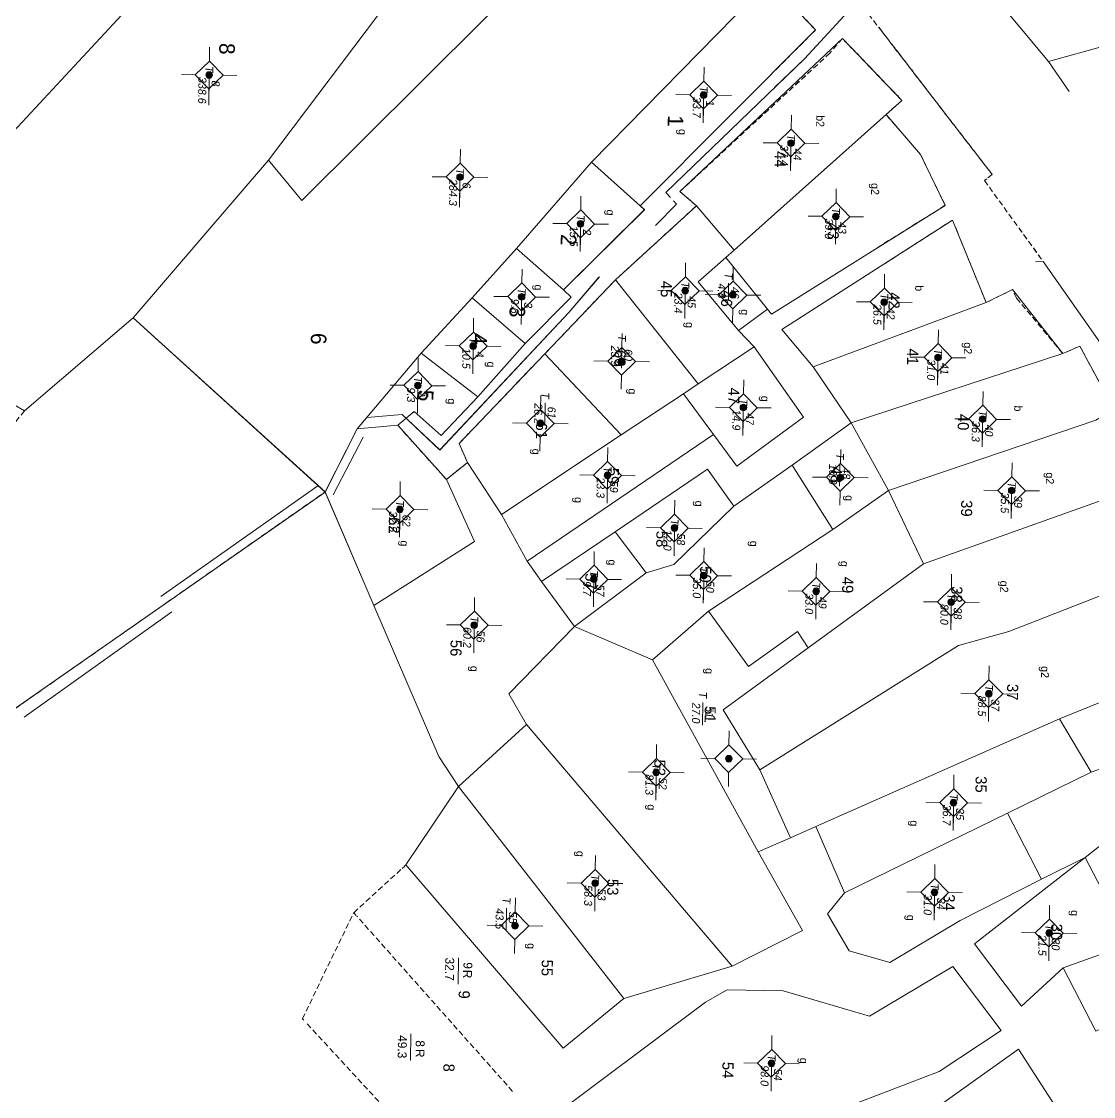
# Model space of a CAD drawing. Extents: x 601689 to 602595, y 1189742 to 1190763.
# Drawn here: x 602146.41 to 602194.63, y 1190062.26 to 1190110.62 of the extents above; entities that cross this region are included whole.
import ezdxf
from ezdxf.enums import TextEntityAlignment as Align

# ---------------------------------------------------------------- set-up
doc = ezdxf.new("R2010")
doc.units = 0
doc.header["$MEASUREMENT"] = 0
doc.linetypes.add('HIDDEN', pattern=[0.375, 0.25, -0.125])
for name, color, linetype in [('10', 250, 'Continuous'), ('11', 7, 'Continuous'), ('13', 7, 'Continuous'), ('15', 7, 'Continuous'), ('22', 7, 'Continuous'), ('25', 7, 'Continuous'), ('27', 7, 'Continuous'), ('31', 7, 'Continuous'), ('53', 7, 'Continuous'), ('57', 7, 'Continuous'), ('60', 7, 'Continuous'), ('CONSTRUCTION_CLASS', 7, 'Continuous')]:
    doc.layers.add(name, color=color, linetype=linetype)
doc.layers.get('0').off()
doc.styles.add('TXT', font='vnshx.shx')

# ---------------------------------------------------------------- blocks, each defined once
blk = doc.blocks.new('*M754754754754')
at = {"layer": '13', "color": 3, "linetype": 'Continuous', "lineweight": 0}
blk.add_line((602769.715, 1189860.489), (602770.735, 1189860.489), dxfattribs=at)
at = {"layer": '13', "color": 3, "linetype": 'Continuous', "lineweight": 0, "style": 'TXT', "oblique": 7.6055}
blk.add_text('T', height=0.36, dxfattribs=at).set_placement((602769.518, 1189860.489), align=Align.MIDDLE_RIGHT)
for s, p in [('30', (602769.865, 1189860.789)), ('21.5', (602769.715, 1189860.189))]:
    blk.add_text(s, height=0.36, dxfattribs=at).set_placement(p, align=Align.MIDDLE_LEFT)
blk = doc.blocks.new('*M756756756756')
at = {"layer": '13', "color": 3, "linetype": 'Continuous', "lineweight": 0}
blk.add_line((602749.835, 1189858.513), (602750.855, 1189858.513), dxfattribs=at)
at = {"layer": '13', "color": 3, "linetype": 'Continuous', "lineweight": 0, "style": 'TXT', "oblique": 7.6055}
for s, p in [('39', (602749.985, 1189858.813)), ('35.5', (602749.835, 1189858.213))]:
    blk.add_text(s, height=0.36, dxfattribs=at).set_placement(p, align=Align.MIDDLE_LEFT)
blk.add_text('T', height=0.36, dxfattribs=at).set_placement((602749.638, 1189858.513), align=Align.MIDDLE_RIGHT)
blk = doc.blocks.new('*M757757757757')
at = {"layer": '13', "color": 3, "linetype": 'Continuous', "lineweight": 0}
blk.add_line((602758.989, 1189857.616), (602760.009, 1189857.616), dxfattribs=at)
at = {"layer": '13', "color": 3, "linetype": 'Continuous', "lineweight": 0, "style": 'TXT', "oblique": 7.6055}
blk.add_text('T', height=0.36, dxfattribs=at).set_placement((602758.792, 1189857.616), align=Align.MIDDLE_RIGHT)
for s, p in [('37', (602759.139, 1189857.916)), ('88.5', (602758.989, 1189857.316))]:
    blk.add_text(s, height=0.36, dxfattribs=at).set_placement(p, align=Align.MIDDLE_LEFT)
blk = doc.blocks.new('*M758758758758')
at = {"layer": '13', "color": 3, "linetype": 'Continuous', "lineweight": 0}
blk.add_line((602746.643, 1189857.16), (602747.663, 1189857.16), dxfattribs=at)
at = {"layer": '13', "color": 3, "linetype": 'Continuous', "lineweight": 0, "style": 'TXT', "oblique": 7.6055}
blk.add_text('T', height=0.36, dxfattribs=at).set_placement((602746.446, 1189857.16), align=Align.MIDDLE_RIGHT)
for s, p in [('40', (602746.793, 1189857.46)), ('36.3', (602746.643, 1189856.86))]:
    blk.add_text(s, height=0.36, dxfattribs=at).set_placement(p, align=Align.MIDDLE_LEFT)
blk = doc.blocks.new('*M759759759759')
at = {"layer": '13', "color": 3, "linetype": 'Continuous', "lineweight": 0}
blk.add_line((602763.915, 1189856.104), (602764.935, 1189856.104), dxfattribs=at)
at = {"layer": '13', "color": 3, "linetype": 'Continuous', "lineweight": 0, "style": 'TXT', "oblique": 7.6055}
for s, p in [('35', (602764.065, 1189856.404)), ('36.7', (602763.915, 1189855.804))]:
    blk.add_text(s, height=0.36, dxfattribs=at).set_placement(p, align=Align.MIDDLE_LEFT)
blk.add_text('T', height=0.36, dxfattribs=at).set_placement((602763.718, 1189856.104), align=Align.MIDDLE_RIGHT)
blk = doc.blocks.new('*M760760760760')
at = {"layer": '13', "color": 3, "linetype": 'Continuous', "lineweight": 0}
blk.add_line((602754.893, 1189855.868), (602755.913, 1189855.868), dxfattribs=at)
at = {"layer": '13', "color": 3, "linetype": 'Continuous', "lineweight": 0, "style": 'TXT', "oblique": 7.6055}
for s, p in [('38', (602755.043, 1189856.168)), ('80.0', (602754.893, 1189855.568))]:
    blk.add_text(s, height=0.36, dxfattribs=at).set_placement(p, align=Align.MIDDLE_LEFT)
blk.add_text('T', height=0.36, dxfattribs=at).set_placement((602754.696, 1189855.868), align=Align.MIDDLE_RIGHT)
blk = doc.blocks.new('*M761761761761')
at = {"layer": '13', "color": 3, "linetype": 'Continuous', "lineweight": 0}
blk.add_line((602767.961, 1189855.308), (602768.981, 1189855.308), dxfattribs=at)
at = {"layer": '13', "color": 3, "linetype": 'Continuous', "lineweight": 0, "style": 'TXT', "oblique": 7.6055}
blk.add_text('T', height=0.36, dxfattribs=at).set_placement((602767.764, 1189855.308), align=Align.MIDDLE_RIGHT)
for s, p in [('34', (602768.111, 1189855.608)), ('31.0', (602767.961, 1189855.008))]:
    blk.add_text(s, height=0.36, dxfattribs=at).set_placement(p, align=Align.MIDDLE_LEFT)
blk = doc.blocks.new('*M762762762762')
at = {"layer": '13', "color": 3, "linetype": 'Continuous', "lineweight": 0}
blk.add_line((602743.897, 1189855.113), (602744.917, 1189855.113), dxfattribs=at)
at = {"layer": '13', "color": 3, "linetype": 'Continuous', "lineweight": 0, "style": 'TXT', "oblique": 7.6055}
for s, p in [('41', (602744.047, 1189855.413)), ('31.0', (602743.897, 1189854.813))]:
    blk.add_text(s, height=0.36, dxfattribs=at).set_placement(p, align=Align.MIDDLE_LEFT)
blk.add_text('T', height=0.36, dxfattribs=at).set_placement((602743.7, 1189855.113), align=Align.MIDDLE_RIGHT)
blk = doc.blocks.new('*M767767767767')
at = {"layer": '13', "color": 3, "linetype": 'Continuous', "lineweight": 0}
blk.add_line((602741.441, 1189852.657), (602742.461, 1189852.657), dxfattribs=at)
at = {"layer": '13', "color": 3, "linetype": 'Continuous', "lineweight": 0, "style": 'TXT', "oblique": 7.6055}
for s, p in [('42', (602741.591, 1189852.957)), ('26.5', (602741.441, 1189852.357))]:
    blk.add_text(s, height=0.36, dxfattribs=at).set_placement(p, align=Align.MIDDLE_LEFT)
blk.add_text('T', height=0.36, dxfattribs=at).set_placement((602741.244, 1189852.657), align=Align.MIDDLE_RIGHT)
blk = doc.blocks.new('*M768768768768')
at = {"layer": '13', "color": 3, "linetype": 'Continuous', "lineweight": 0}
blk.add_line((602749.356, 1189850.798), (602750.376, 1189850.798), dxfattribs=at)
at = {"layer": '13', "color": 3, "linetype": 'Continuous', "lineweight": 0, "style": 'TXT', "oblique": 7.6055}
blk.add_text('T', height=0.36, dxfattribs=at).set_placement((602749.159, 1189850.798), align=Align.MIDDLE_RIGHT)
for s, p in [('48', (602749.506, 1189851.098)), ('10.9', (602749.356, 1189850.498))]:
    blk.add_text(s, height=0.36, dxfattribs=at).set_placement(p, align=Align.MIDDLE_LEFT)
blk = doc.blocks.new('*M769769769769')
at = {"layer": '13', "color": 3, "linetype": 'Continuous', "lineweight": 0}
blk.add_line((602737.62, 1189850.424), (602738.64, 1189850.424), dxfattribs=at)
at = {"layer": '13', "color": 3, "linetype": 'Continuous', "lineweight": 0, "style": 'TXT', "oblique": 7.6055}
blk.add_text('T', height=0.36, dxfattribs=at).set_placement((602737.423, 1189850.424), align=Align.MIDDLE_RIGHT)
for s, p in [('43', (602737.77, 1189850.724)), ('39.0', (602737.62, 1189850.124))]:
    blk.add_text(s, height=0.36, dxfattribs=at).set_placement(p, align=Align.MIDDLE_LEFT)
blk = doc.blocks.new('*M770770770770')
at = {"layer": '13', "color": 3, "linetype": 'Continuous', "lineweight": 0}
blk.add_line((602754.497, 1189849.782), (602755.517, 1189849.782), dxfattribs=at)
at = {"layer": '13', "color": 3, "linetype": 'Continuous', "lineweight": 0, "style": 'TXT', "oblique": 7.6055}
for s, p in [('49', (602754.647, 1189850.082)), ('33.0', (602754.497, 1189849.482))]:
    blk.add_text(s, height=0.36, dxfattribs=at).set_placement(p, align=Align.MIDDLE_LEFT)
blk.add_text('T', height=0.36, dxfattribs=at).set_placement((602754.3, 1189849.782), align=Align.MIDDLE_RIGHT)
blk = doc.blocks.new('*M771771771771')
at = {"layer": '13', "color": 3, "linetype": 'Continuous', "lineweight": 0}
blk.add_line((602734.348, 1189848.361), (602735.368, 1189848.361), dxfattribs=at)
at = {"layer": '13', "color": 3, "linetype": 'Continuous', "lineweight": 0, "style": 'TXT', "oblique": 7.6055}
for s, p in [('44', (602734.498, 1189848.661)), ('37.4', (602734.348, 1189848.061))]:
    blk.add_text(s, height=0.36, dxfattribs=at).set_placement(p, align=Align.MIDDLE_LEFT)
blk.add_text('T', height=0.36, dxfattribs=at).set_placement((602734.151, 1189848.361), align=Align.MIDDLE_RIGHT)
blk = doc.blocks.new('*M772772772772')
at = {"layer": '13', "color": 3, "linetype": 'Continuous', "lineweight": 0}
blk.add_line((602775.762, 1189848.085), (602776.782, 1189848.085), dxfattribs=at)
at = {"layer": '13', "color": 3, "linetype": 'Continuous', "lineweight": 0, "style": 'TXT', "oblique": 7.6055}
for s, p in [('54', (602775.912, 1189848.385)), ('98.0', (602775.762, 1189847.785))]:
    blk.add_text(s, height=0.36, dxfattribs=at).set_placement(p, align=Align.MIDDLE_LEFT)
blk.add_text('T', height=0.36, dxfattribs=at).set_placement((602775.565, 1189848.085), align=Align.MIDDLE_RIGHT)
blk = doc.blocks.new('*M774774774774')
at = {"layer": '13', "color": 3, "linetype": 'Continuous', "lineweight": 0}
blk.add_line((602746.277, 1189846.39), (602747.297, 1189846.39), dxfattribs=at)
at = {"layer": '13', "color": 3, "linetype": 'Continuous', "lineweight": 0, "style": 'TXT', "oblique": 7.6055}
for s, p in [('47', (602746.427, 1189846.69)), ('14.9', (602746.277, 1189846.09))]:
    blk.add_text(s, height=0.36, dxfattribs=at).set_placement(p, align=Align.MIDDLE_LEFT)
blk.add_text('T', height=0.36, dxfattribs=at).set_placement((602746.08, 1189846.39), align=Align.MIDDLE_RIGHT)
blk = doc.blocks.new('*M775775775775')
at = {"layer": '13', "color": 3, "linetype": 'Continuous', "lineweight": 0}
blk.add_line((602762.083, 1189845.964), (602763.103, 1189845.964), dxfattribs=at)
at = {"layer": '13', "color": 3, "linetype": 'Continuous', "lineweight": 0, "style": 'TXT', "oblique": 7.6055}
blk.add_text('T', height=0.36, dxfattribs=at).set_placement((602761.886, 1189845.964), align=Align.MIDDLE_RIGHT)
for s, p in [('51', (602762.233, 1189846.264)), ('27.0', (602762.083, 1189845.664))]:
    blk.add_text(s, height=0.36, dxfattribs=at).set_placement(p, align=Align.MIDDLE_LEFT)
blk = doc.blocks.new('*M776776776776')
at = {"layer": '13', "color": 3, "linetype": 'Continuous', "lineweight": 0}
blk.add_line((602741.215, 1189845.846), (602741.98, 1189845.846), dxfattribs=at)
at = {"layer": '13', "color": 3, "linetype": 'Continuous', "lineweight": 0, "style": 'TXT', "oblique": 7.6055}
for s, p in [('46', (602741.365, 1189846.146)), ('4.8', (602741.215, 1189845.546))]:
    blk.add_text(s, height=0.36, dxfattribs=at).set_placement(p, align=Align.MIDDLE_LEFT)
blk.add_text('T', height=0.36, dxfattribs=at).set_placement((602741.018, 1189845.846), align=Align.MIDDLE_RIGHT)
blk = doc.blocks.new('*M777777777777')
at = {"layer": '13', "color": 3, "linetype": 'Continuous', "lineweight": 0}
blk.add_line((602753.858, 1189844.717), (602754.878, 1189844.717), dxfattribs=at)
at = {"layer": '13', "color": 3, "linetype": 'Continuous', "lineweight": 0, "style": 'TXT', "oblique": 7.6055}
for s, p in [('50', (602754.008, 1189845.017)), ('35.0', (602753.858, 1189844.417))]:
    blk.add_text(s, height=0.36, dxfattribs=at).set_placement(p, align=Align.MIDDLE_LEFT)
blk.add_text('T', height=0.36, dxfattribs=at).set_placement((602753.661, 1189844.717), align=Align.MIDDLE_RIGHT)
blk = doc.blocks.new('*M778778778778')
at = {"layer": '13', "color": 3, "linetype": 'Continuous', "lineweight": 0}
blk.add_line((602741.055, 1189843.697), (602742.075, 1189843.697), dxfattribs=at)
at = {"layer": '13', "color": 3, "linetype": 'Continuous', "lineweight": 0, "style": 'TXT', "oblique": 7.6055}
blk.add_text('T', height=0.36, dxfattribs=at).set_placement((602740.858, 1189843.697), align=Align.MIDDLE_RIGHT)
for s, p in [('45', (602741.205, 1189843.997)), ('23.4', (602741.055, 1189843.397))]:
    blk.add_text(s, height=0.36, dxfattribs=at).set_placement(p, align=Align.MIDDLE_LEFT)
blk = doc.blocks.new('*M779779779779')
at = {"layer": '13', "color": 3, "linetype": 'Continuous', "lineweight": 0}
blk.add_line((602751.737, 1189843.369), (602752.757, 1189843.369), dxfattribs=at)
at = {"layer": '13', "color": 3, "linetype": 'Continuous', "lineweight": 0, "style": 'TXT', "oblique": 7.6055}
for s, p in [('58', (602751.887, 1189843.669)), ('12.0', (602751.737, 1189843.069))]:
    blk.add_text(s, height=0.36, dxfattribs=at).set_placement(p, align=Align.MIDDLE_LEFT)
blk.add_text('T', height=0.36, dxfattribs=at).set_placement((602751.54, 1189843.369), align=Align.MIDDLE_RIGHT)
blk = doc.blocks.new('*M780780780780')
at = {"layer": '13', "color": 3, "linetype": 'Continuous', "lineweight": 0}
blk.add_line((602762.744, 1189842.711), (602763.764, 1189842.711), dxfattribs=at)
at = {"layer": '13', "color": 3, "linetype": 'Continuous', "lineweight": 0, "style": 'TXT', "oblique": 7.6055}
blk.add_text('T', height=0.36, dxfattribs=at).set_placement((602762.547, 1189842.711), align=Align.MIDDLE_RIGHT)
for s, p in [('52', (602762.894, 1189843.011)), ('81.3', (602762.744, 1189842.411))]:
    blk.add_text(s, height=0.36, dxfattribs=at).set_placement(p, align=Align.MIDDLE_LEFT)
blk = doc.blocks.new('*M781781781781')
at = {"layer": '13', "color": 3, "linetype": 'Continuous', "lineweight": 0}
blk.add_line((602744.279, 1189840.884), (602745.299, 1189840.884), dxfattribs=at)
at = {"layer": '13', "color": 3, "linetype": 'Continuous', "lineweight": 0, "style": 'TXT', "oblique": 7.6055}
for s, p in [('60', (602744.429, 1189841.184)), ('23.9', (602744.279, 1189840.584))]:
    blk.add_text(s, height=0.36, dxfattribs=at).set_placement(p, align=Align.MIDDLE_LEFT)
blk.add_text('T', height=0.36, dxfattribs=at).set_placement((602744.082, 1189840.884), align=Align.MIDDLE_RIGHT)
blk = doc.blocks.new('*M782782782782')
at = {"layer": '13', "color": 3, "linetype": 'Continuous', "lineweight": 0}
blk.add_line((602749.415, 1189840.323), (602750.435, 1189840.323), dxfattribs=at)
at = {"layer": '13', "color": 3, "linetype": 'Continuous', "lineweight": 0, "style": 'TXT', "oblique": 7.6055}
blk.add_text('T', height=0.36, dxfattribs=at).set_placement((602749.218, 1189840.323), align=Align.MIDDLE_RIGHT)
for s, p in [('59', (602749.565, 1189840.623)), ('23.3', (602749.415, 1189840.023))]:
    blk.add_text(s, height=0.36, dxfattribs=at).set_placement(p, align=Align.MIDDLE_LEFT)
blk = doc.blocks.new('*M783783783783')
at = {"layer": '13', "color": 3, "linetype": 'Continuous', "lineweight": 0}
blk.add_line((602767.774, 1189840.033), (602768.794, 1189840.033), dxfattribs=at)
at = {"layer": '13', "color": 3, "linetype": 'Continuous', "lineweight": 0, "style": 'TXT', "oblique": 7.6055}
for s, p in [('53', (602767.924, 1189840.333)), ('58.3', (602767.774, 1189839.733))]:
    blk.add_text(s, height=0.36, dxfattribs=at).set_placement(p, align=Align.MIDDLE_LEFT)
blk.add_text('T', height=0.36, dxfattribs=at).set_placement((602767.577, 1189840.033), align=Align.MIDDLE_RIGHT)
blk = doc.blocks.new('*M784784784784')
at = {"layer": '13', "color": 3, "linetype": 'Continuous', "lineweight": 0}
blk.add_line((602754.097, 1189839.777), (602754.862, 1189839.777), dxfattribs=at)
at = {"layer": '13', "color": 3, "linetype": 'Continuous', "lineweight": 0, "style": 'TXT', "oblique": 7.6055}
blk.add_text('T', height=0.36, dxfattribs=at).set_placement((602753.9, 1189839.777), align=Align.MIDDLE_RIGHT)
for s, p in [('57', (602754.247, 1189840.077)), ('9.7', (602754.097, 1189839.477))]:
    blk.add_text(s, height=0.36, dxfattribs=at).set_placement(p, align=Align.MIDDLE_LEFT)
blk = doc.blocks.new('*M785785785785')
at = {"layer": '13', "color": 3, "linetype": 'Continuous', "lineweight": 0}
blk.add_line((602747.118, 1189837.272), (602748.138, 1189837.272), dxfattribs=at)
at = {"layer": '13', "color": 3, "linetype": 'Continuous', "lineweight": 0, "style": 'TXT', "oblique": 7.6055}
blk.add_text('T', height=0.36, dxfattribs=at).set_placement((602746.921, 1189837.272), align=Align.MIDDLE_RIGHT)
for s, p in [('61', (602747.268, 1189837.572)), ('26.2', (602747.118, 1189836.972))]:
    blk.add_text(s, height=0.36, dxfattribs=at).set_placement(p, align=Align.MIDDLE_LEFT)
blk = doc.blocks.new('*M786786786786')
at = {"layer": '13', "color": 3, "linetype": 'Continuous', "lineweight": 0}
blk.add_line((602769.735, 1189836.46), (602770.755, 1189836.46), dxfattribs=at)
at = {"layer": '13', "color": 3, "linetype": 'Continuous', "lineweight": 0, "style": 'TXT', "oblique": 7.6055}
blk.add_text('T', height=0.36, dxfattribs=at).set_placement((602769.538, 1189836.46), align=Align.MIDDLE_RIGHT)
for s, p in [('55', (602769.885, 1189836.76)), ('43.5', (602769.735, 1189836.16))]:
    blk.add_text(s, height=0.36, dxfattribs=at).set_placement(p, align=Align.MIDDLE_LEFT)
blk = doc.blocks.new('*M787787787787')
at = {"layer": '13', "color": 3, "linetype": 'Continuous', "lineweight": 0}
blk.add_line((602756.24, 1189834.424), (602757.26, 1189834.424), dxfattribs=at)
at = {"layer": '13', "color": 3, "linetype": 'Continuous', "lineweight": 0, "style": 'TXT', "oblique": 7.6055}
blk.add_text('T', height=0.36, dxfattribs=at).set_placement((602756.043, 1189834.424), align=Align.MIDDLE_RIGHT)
for s, p in [('56', (602756.39, 1189834.724)), ('60.2', (602756.24, 1189834.124))]:
    blk.add_text(s, height=0.36, dxfattribs=at).set_placement(p, align=Align.MIDDLE_LEFT)
blk = doc.blocks.new('*M788788788788')
at = {"layer": '13', "color": 3, "linetype": 'Continuous', "lineweight": 0}
blk.add_line((602751.08, 1189831.01), (602752.1, 1189831.01), dxfattribs=at)
at = {"layer": '13', "color": 3, "linetype": 'Continuous', "lineweight": 0, "style": 'TXT', "oblique": 7.6055}
blk.add_text('T', height=0.36, dxfattribs=at).set_placement((602750.883, 1189831.01), align=Align.MIDDLE_RIGHT)
for s, p in [('62', (602751.23, 1189831.31)), ('32.5', (602751.08, 1189830.71))]:
    blk.add_text(s, height=0.36, dxfattribs=at).set_placement(p, align=Align.MIDDLE_LEFT)
blk = doc.blocks.new('CENTRD')
at = {"layer": '11', "linetype": 'Continuous', "lineweight": 0}
h = blk.add_hatch(color=2, dxfattribs=at)
edge = h.paths.add_edge_path()
edge.add_arc((0, 0), 0.15, 0, 360)
at = {"layer": '11', "color": 2, "linetype": 'Continuous', "lineweight": 0}
for p, q in [((0, 1.25), (0, 0.625)), ((0, 0.625), (-0.625, 0)), ((0.625, 0), (0, 0.625)), ((-0.625, 0), (-1.25, 0)), ((-0.625, 0), (0, -0.625)), ((0, -0.625), (0.625, 0)), ((1.25, 0), (0.625, 0)), ((0, -0.625), (0, -1.25))]:
    blk.add_line(p, q, dxfattribs=at)
blk.add_circle((0, 0), 0.15, dxfattribs=at)
blk = doc.blocks.new('B')
at = {"color": 7, "linetype": 'Continuous', "lineweight": 0}
for p, q in [((0.8, 2.62), (0.801, 5.6)), ((0.62, 2.441), (0.96, 2.78)), ((0.62, -0.969), (0.96, -0.63)), ((0.8, -4.05), (0.8, -0.81))]:
    blk.add_line(p, q, dxfattribs=at)
for points in [[(0.801, 5.6), (0.53, 5.331), (0.8, 10.21), (1.04, 4.83), (0.801, 5.6)], [(0.8, -4.05), (0.531, -4.309), (0.53, -9.429)], [(0.8, -4.05), (1.04, -4.569), (1.04, -10.289)], [(0.53, -7.289), (0.8, -6.95), (1.04, -8.139)]]:
    blk.add_lwpolyline(points, dxfattribs=at)
for points in [[(0.801, 5.6), (0.8, 10.21), (1.04, 4.83)], [(0.8, -4.05), (0.8, -6.95), (1.04, -4.569), (1.04, -8.139)]]:
    blk.add_solid(points, dxfattribs=at)
at = {"color": 7, "linetype": 'Continuous', "lineweight": 0, "style": 'TXT'}
blk.add_text('B', height=1.815, rotation=360, dxfattribs=at).set_placement((0, 0))
blk = doc.blocks.new('*M1847184718471847')
at = {"layer": '13', "color": 3, "linetype": 'Continuous', "lineweight": 0}
blk.add_line((602732.241, 1189844.399), (602733.261, 1189844.399), dxfattribs=at)
at = {"layer": '13', "color": 3, "linetype": 'Continuous', "lineweight": 0, "style": 'TXT', "oblique": 7.6055}
for s, p in [('1', (602732.391, 1189844.699)), ('33.7', (602732.241, 1189844.099))]:
    blk.add_text(s, height=0.36, dxfattribs=at).set_placement(p, align=Align.MIDDLE_LEFT)
blk.add_text('T', height=0.36, dxfattribs=at).set_placement((602732.044, 1189844.399), align=Align.MIDDLE_RIGHT)
blk = doc.blocks.new('*M1848184818481848')
at = {"layer": '13', "color": 3, "linetype": 'Continuous', "lineweight": 0}
blk.add_line((602738.118, 1189838.95), (602739.138, 1189838.95), dxfattribs=at)
at = {"layer": '13', "color": 3, "linetype": 'Continuous', "lineweight": 0, "style": 'TXT', "oblique": 7.6055}
for s, p in [('2', (602738.268, 1189839.25)), ('15.5', (602738.118, 1189838.65))]:
    blk.add_text(s, height=0.36, dxfattribs=at).set_placement(p, align=Align.MIDDLE_LEFT)
blk.add_text('T', height=0.36, dxfattribs=at).set_placement((602737.921, 1189838.95), align=Align.MIDDLE_RIGHT)
blk = doc.blocks.new('*M1849184918491849')
at = {"layer": '13', "color": 3, "linetype": 'Continuous', "lineweight": 0}
blk.add_line((602741.441, 1189836.347), (602742.206, 1189836.347), dxfattribs=at)
at = {"layer": '13', "color": 3, "linetype": 'Continuous', "lineweight": 0, "style": 'TXT', "oblique": 7.6055}
blk.add_text('T', height=0.36, dxfattribs=at).set_placement((602741.244, 1189836.347), align=Align.MIDDLE_RIGHT)
for s, p in [('3', (602741.591, 1189836.647)), ('9.6', (602741.441, 1189836.047))]:
    blk.add_text(s, height=0.36, dxfattribs=at).set_placement(p, align=Align.MIDDLE_LEFT)
blk = doc.blocks.new('*M1850185018501850')
at = {"layer": '13', "color": 3, "linetype": 'Continuous', "lineweight": 0}
blk.add_line((602743.686, 1189834.199), (602744.706, 1189834.199), dxfattribs=at)
at = {"layer": '13', "color": 3, "linetype": 'Continuous', "lineweight": 0, "style": 'TXT', "oblique": 7.6055}
for s, p in [('4', (602743.836, 1189834.499)), ('10.5', (602743.686, 1189833.899))]:
    blk.add_text(s, height=0.36, dxfattribs=at).set_placement(p, align=Align.MIDDLE_LEFT)
blk.add_text('T', height=0.36, dxfattribs=at).set_placement((602743.489, 1189834.199), align=Align.MIDDLE_RIGHT)
blk = doc.blocks.new('*M1852185218521852')
at = {"layer": '13', "color": 3, "linetype": 'Continuous', "lineweight": 0}
blk.add_line((602736.094, 1189833.497), (602737.369, 1189833.497), dxfattribs=at)
at = {"layer": '13', "color": 3, "linetype": 'Continuous', "lineweight": 0, "style": 'TXT', "oblique": 7.6055}
blk.add_text('T', height=0.36, dxfattribs=at).set_placement((602735.897, 1189833.497), align=Align.MIDDLE_RIGHT)
for s, p in [('6', (602736.244, 1189833.797)), ('284.3', (602736.094, 1189833.197))]:
    blk.add_text(s, height=0.36, dxfattribs=at).set_placement(p, align=Align.MIDDLE_LEFT)
blk = doc.blocks.new('*M1853185318531853')
at = {"layer": '13', "color": 3, "linetype": 'Continuous', "lineweight": 0}
blk.add_line((602745.497, 1189831.737), (602746.262, 1189831.737), dxfattribs=at)
at = {"layer": '13', "color": 3, "linetype": 'Continuous', "lineweight": 0, "style": 'TXT', "oblique": 7.6055}
for s, p in [('5', (602745.647, 1189832.037)), ('9.3', (602745.497, 1189831.437))]:
    blk.add_text(s, height=0.36, dxfattribs=at).set_placement(p, align=Align.MIDDLE_LEFT)
blk.add_text('T', height=0.36, dxfattribs=at).set_placement((602745.3, 1189831.737), align=Align.MIDDLE_RIGHT)
blk = doc.blocks.new('*M1854185418541854')
at = {"layer": '13', "color": 3, "linetype": 'Continuous', "lineweight": 0}
blk.add_line((602731.665, 1189822.148), (602732.94, 1189822.148), dxfattribs=at)
at = {"layer": '13', "color": 3, "linetype": 'Continuous', "lineweight": 0, "style": 'TXT', "oblique": 7.6055}
for s, p in [('8', (602731.815, 1189822.448)), ('338.6', (602731.665, 1189821.848))]:
    blk.add_text(s, height=0.36, dxfattribs=at).set_placement(p, align=Align.MIDDLE_LEFT)
blk.add_text('T', height=0.36, dxfattribs=at).set_placement((602731.468, 1189822.148), align=Align.MIDDLE_RIGHT)

msp = doc.modelspace()

# ---------------------------------------------------------------- linework, layer by layer
at = {"layer": '10', "color": 7, "linetype": 'Continuous', "lineweight": 0}
for p, q in [((602171.122, 1190122.445), (602157.513, 1190104.38)), ((602172.053, 1190104.301), (602180.035, 1190112.442)), ((602185.293, 1190106.439), (602178.469, 1190100.332)), ((602157.513, 1190104.38), (602151.436, 1190097.293)), ((602172.053, 1190104.301), (602168.67, 1190100.407)), ((602174.236, 1190102.33), (602172.053, 1190104.301)), ((602176.765, 1190102.326), (602173.13, 1190099.005)), ((602176.765, 1190102.326), (602178.469, 1190100.332)), ((602166.679, 1190098.195), (602168.67, 1190100.407)), ((602170.794, 1190098.548), (602168.67, 1190100.407)), ((602178.469, 1190100.332), (602178.094, 1190100.007)), ((602179.962, 1190097.682), (602178.094, 1190100.007)), ((602169.944, 1190095.669), (602173.13, 1190099.005)), ((602173.13, 1190099.005), (602176.846, 1190094.315)), ((602164.385, 1190095.706), (602166.679, 1190098.195)), ((602169.061, 1190096.132), (602166.679, 1190098.195)), ((602179.962, 1190097.682), (602178.659, 1190096.72)), ((602182.017, 1190095.084), (602189.797, 1190097.977)), ((602178.659, 1190096.72), (602179.359, 1190095.989)), ((602169.061, 1190096.132), (602166.928, 1190093.731)), ((602176.846, 1190094.315), (602179.359, 1190095.989)), ((602164.385, 1190095.706), (602161.508, 1190092.295)), ((602166.928, 1190093.731), (602164.385, 1190095.706)), ((602173.384, 1190092.022), (602169.944, 1190095.669)), ((602193.246, 1190095.68), (602183.732, 1190092.559)), ((602182.017, 1190095.084), (602183.732, 1190092.559)), ((602176.846, 1190094.315), (602176.18, 1190093.873)), ((602176.18, 1190093.873), (602173.384, 1190092.022)), ((602177.535, 1190092.034), (602176.18, 1190093.873)), ((602183.732, 1190092.559), (602181.067, 1190090.666)), ((602183.732, 1190092.559), (602185.411, 1190089.527)), ((602194.724, 1190092.689), (602185.411, 1190089.527)), ((602161.508, 1190092.295), (602160.059, 1190089.455)), ((602173.384, 1190092.022), (602167.995, 1190088.446)), ((602177.535, 1190092.034), (602169.147, 1190086.34)), ((602166.467, 1190090.776), (602165.517, 1190090.02)), ((602166.467, 1190090.776), (602167.995, 1190088.446)), ((602181.067, 1190090.666), (602178.451, 1190088.822)), ((602181.067, 1190090.666), (602182.897, 1190087.771)), ((602185.411, 1190089.527), (602182.897, 1190087.771)), ((602185.411, 1190089.527), (602186.986, 1190086.215)), ((602196.483, 1190089.615), (602186.986, 1190086.215)), ((602167.995, 1190088.446), (602169.147, 1190086.34)), ((602173.114, 1190087.665), (602169.803, 1190085.42)), ((602174.5, 1190085.816), (602173.114, 1190087.665)), ((602182.897, 1190087.771), (602177.316, 1190084.087)), ((602169.147, 1190086.34), (602169.803, 1190085.42)), ((602186.986, 1190086.215), (602181.793, 1190082.436)), ((602174.5, 1190085.816), (602171.286, 1190083.4)), ((602169.803, 1190085.42), (602171.286, 1190083.4)), ((602177.316, 1190084.087), (602174.786, 1190081.902)), ((602171.286, 1190083.4), (602174.786, 1190081.902)), ((602174.786, 1190081.902), (602179.548, 1190073.266)), ((602200.19, 1190082.133), (602193.09, 1190079.241)), ((602194.527, 1190076.851), (602202.266, 1190079.665)), ((602166.057, 1190076.201), (602169.126, 1190078.999)), ((602169.126, 1190078.999), (602178.367, 1190068.122)), ((602182.144, 1190074.401), (602193.09, 1190079.241)), ((602193.09, 1190079.241), (602194.527, 1190076.851)), ((602179.618, 1190076.956), (602180.996, 1190073.896)), ((602194.527, 1190076.851), (602190.762, 1190075.003)), ((602173.506, 1190066.658), (602166.057, 1190076.201)), ((602190.762, 1190075.003), (602183.422, 1190071.413)), ((602190.762, 1190075.003), (602192.291, 1190072.031)), ((602180.996, 1190073.896), (602182.144, 1190074.401)), ((602182.144, 1190074.401), (602183.422, 1190071.413)), ((602179.548, 1190073.266), (602180.996, 1190073.896)), ((602192.291, 1190072.031), (602194.245, 1190073.015)), ((602195.161, 1190071.252), (602194.245, 1190073.015)), ((602195.98, 1190069.02), (602193.256, 1190068.048)), ((602178.367, 1190068.122), (602173.506, 1190066.658)), ((602173.506, 1190066.658), (602170.766, 1190064.436))]:
    msp.add_line(p, q, dxfattribs=at)
at = {"layer": '10', "color": 92, "linetype": 'Continuous', "lineweight": 0}
for p, q in [((602160.059, 1190089.454), (602162.259, 1190084.343)), ((602166.057, 1190076.201), (602163.699, 1190072.673))]:
    msp.add_line(p, q, dxfattribs=at)
at = {"layer": '10', "color": 7, "linetype": 'Continuous', "lineweight": 0}
for points in [[(602138.63, 1190097.689), (602164.18, 1190125.22), (602165.723, 1190126.969)], [(602175.392, 1190118.866), (602159.018, 1190102.569), (602157.513, 1190104.38)], [(602174.236, 1190102.33), (602182.125, 1190110.243), (602180.035, 1190112.442)], [(602185.293, 1190106.439), (602186.011, 1190107.069), (602183.33, 1190109.866), (602176.025, 1190102.975), (602176.765, 1190102.326)], [(602185.293, 1190106.439), (602186.848, 1190104.637), (602187.957, 1190102.352), (602180.139, 1190097.459), (602179.962, 1190097.682)], [(602174.236, 1190102.33), (602174.434, 1190102.158), (602170.794, 1190098.548)], [(602182.017, 1190095.084), (602180.61, 1190096.762), (602188.287, 1190101.687), (602189.797, 1190097.977)], [(602178.094, 1190100.007), (602176.849, 1190098.904), (602178.659, 1190096.72)], [(602170.794, 1190098.548), (602171.129, 1190098.223), (602169.061, 1190096.132)], [(602193.246, 1190095.68), (602190.985, 1190098.561), (602189.797, 1190097.977)], [(602179.359, 1190095.989), (602181.576, 1190092.819), (602178.576, 1190090.62), (602177.535, 1190092.034)], [(602194.724, 1190092.689), (602195.551, 1190093.168), (602194.011, 1190096.019), (602193.246, 1190095.68)], [(602166.467, 1190090.776), (602166.089, 1190091.632), (602169.944, 1190095.669)], [(602166.928, 1190093.731), (602165.284, 1190092.003), (602164.069, 1190093.07), (602163.33, 1190092.46), (602161.508, 1190092.295)], [(602160.059, 1190089.454), (602161.507, 1190092.294), (602163.33, 1190092.46), (602165.517, 1190090.02)], [(602178.451, 1190088.822), (602177.263, 1190090.478), (602173.114, 1190087.665)], [(602165.517, 1190090.02), (602166.788, 1190087.232), (602162.259, 1190084.343)], [(602178.451, 1190088.822), (602175.755, 1190086.189), (602174.5, 1190085.816)], [(602197.802, 1190085.906), (602190.814, 1190083.172), (602188.556, 1190082.553), (602179.618, 1190076.956)], [(602177.316, 1190084.087), (602179.112, 1190081.602), (602181.314, 1190083.183), (602181.793, 1190082.436)], [(602169.126, 1190078.999), (602168.325, 1190080.38), (602171.286, 1190083.4)], [(602181.793, 1190082.436), (602177.965, 1190079.648), (602179.618, 1190076.956)], [(602203.895, 1190077.402), (602195.599, 1190074.076), (602194.245, 1190073.015)], [(602178.367, 1190068.122), (602181.54, 1190069.719), (602179.548, 1190073.266)], [(602194.245, 1190073.015), (602189.272, 1190069.123), (602191.383, 1190066.324), (602193.256, 1190068.048)], [(602183.422, 1190071.413), (602182.66, 1190070.474), (602183.637, 1190068.81), (602185.46, 1190068.285), (602188.636, 1190070.181), (602192.291, 1190072.031)], [(602173.588, 1190057.987), (602187.682, 1190063.374), (602190.478, 1190065.226), (602188.298, 1190068.106), (602184.547, 1190065.867), (602180.672, 1190067.01), (602178.152, 1190067.055), (602177.174, 1190066.498), (602169.788, 1190060.97)], [(602194.959, 1190065.295), (602194.738, 1190065.198), (602193.256, 1190068.048)], [(602187.898, 1190054.261), (602187.572, 1190054.656), (602188.191, 1190055.257), (602194.361, 1190059.573), (602191.246, 1190064.385), (602184.086, 1190059.273), (602178.103, 1190055.435)]]:
    msp.add_lwpolyline(points, dxfattribs=at)
at = {"layer": '10', "color": 92, "linetype": 'Continuous', "lineweight": 0}
msp.add_lwpolyline([(602162.259, 1190084.343), (602165.186, 1190077.553), (602166.057, 1190076.201)], dxfattribs=at)
at = {"layer": '22', "color": 7, "linetype": 'HIDDEN', "lineweight": 0}
for p, q in [((602183.816, 1190111.849), (602190.065, 1190103.744)), ((602183.818, 1190111.85), (602187.128, 1190107.555)), ((602183.818, 1190111.85), (602186.126, 1190108.858)), ((602179.549, 1190107.658), (602182.125, 1190110.243)), ((602183.33, 1190109.866), (602185.529, 1190107.576)), ((602183.33, 1190109.866), (602185.015, 1190108.113)), ((602183.714, 1190109.462), (602185.529, 1190107.576)), ((602185.529, 1190107.576), (602185.795, 1190107.303)), ((602186.011, 1190107.07), (602185.293, 1190106.439)), ((602185.795, 1190107.303), (602186.011, 1190107.07)), ((602185.293, 1190106.439), (602186.848, 1190104.638)), ((602190.065, 1190103.744), (602189.722, 1190103.468)), ((602189.824, 1190103.547), (602189.722, 1190103.469)), ((602189.722, 1190103.469), (602192.363, 1190099.822)), ((602189.722, 1190103.468), (602192.215, 1190100.034)), ((602190.066, 1190103.744), (602189.955, 1190103.655)), ((602188.287, 1190101.688), (602185.251, 1190099.739)), ((602188.287, 1190101.688), (602189.797, 1190097.977)), ((602169.944, 1190095.669), (602173.13, 1190099.006)), ((602189.797, 1190097.977), (602190.985, 1190098.561)), ((602191.17, 1190098.178), (602190.985, 1190098.561)), ((602193.246, 1190095.68), (602191.17, 1190098.178)), ((602194.011, 1190096.02), (602193.246, 1190095.68)), ((602195.551, 1190093.168), (602194.011, 1190096.02)), ((602163.33, 1190092.46), (602165.517, 1190090.02)), ((602166.468, 1190090.777), (602165.517, 1190090.02))]:
    msp.add_line(p, q, dxfattribs=at)
for points in [[(602182.125, 1190110.243), (602180.035, 1190112.442), (602180.875, 1190113.17)], [(602190.066, 1190103.744), (602186.597, 1190108.242), (602186.372, 1190108.545), (602184.987, 1190110.334)], [(602183.33, 1190109.866), (602182.771, 1190109.204), (602176.025, 1190102.976), (602176.766, 1190102.327), (602173.13, 1190099.006)], [(602183.33, 1190109.866), (602182.771, 1190109.204), (602181.079, 1190107.638)], [(602186.848, 1190104.638), (602187.957, 1190102.353), (602184.871, 1190100.425)], [(602166.468, 1190090.777), (602166.089, 1190091.632), (602169.944, 1190095.669)]]:
    msp.add_lwpolyline(points, dxfattribs=at)
at = {"layer": '25', "color": 7, "linetype": 'Continuous', "lineweight": 0}
for p, q in [((602174.235, 1190102.33), (602182.125, 1190110.243)), ((602160.059, 1190089.454), (602146.144, 1190079.725))]:
    msp.add_line(p, q, dxfattribs=at)
for points in [[(602182.125, 1190110.243), (602180.035, 1190112.441), (602180.874, 1190113.17)], [(602174.235, 1190102.33), (602174.434, 1190102.157), (602170.794, 1190098.547), (602171.129, 1190098.223), (602169.061, 1190096.131), (602166.928, 1190093.731), (602165.283, 1190092.002), (602164.069, 1190093.069), (602163.33, 1190092.46)]]:
    msp.add_lwpolyline(points, dxfattribs=at)
at = {"layer": '27', "color": 7, "linetype": 'Continuous', "lineweight": 0}
for points in [[(602192.012, 1190099.806), (602192.363, 1190099.822), (602200.984, 1190087.542), (602200.889, 1190087.194)], [(602192.013, 1190099.807), (602192.363, 1190099.822), (602200.984, 1190087.543), (602200.889, 1190087.195)]]:
    msp.add_lwpolyline(points, dxfattribs=at)
at = {"layer": '31', "color": 92, "linetype": 'Continuous', "lineweight": 0}
for q in [(602160.059, 1190089.454), (602160.059, 1190089.455)]:
    msp.add_line((602151.436, 1190097.293), q, dxfattribs=at)
for points in [[(602151.436, 1190097.293), (602146.548, 1190093.11), (602138.63, 1190097.689)], [(602160.059, 1190089.455), (602162.259, 1190084.344), (602165.186, 1190077.554), (602166.057, 1190076.201)]]:
    msp.add_lwpolyline(points, dxfattribs=at)
at = {"layer": '57', "color": 172, "linetype": 'Continuous', "lineweight": 0}
for p, q in [((602161.783, 1190091.921), (602160.427, 1190089.33)), ((602161.783, 1190091.92), (602160.427, 1190089.33)), ((602159.742, 1190089.738), (602152.674, 1190084.746)), ((602159.743, 1190089.738), (602152.674, 1190084.746)), ((602153.164, 1190084.058), (602146.529, 1190079.319)), ((602153.165, 1190084.058), (602146.529, 1190079.319))]:
    msp.add_line(p, q, dxfattribs=at)
for points in [[(602193.528, 1190107.467), (602192.606, 1190108.829), (602186.152, 1190116.568)], [(602187.332, 1190115.152), (602181.627, 1190108.949), (602175.394, 1190102.935), (602175.601, 1190102.702)], [(602187.333, 1190115.152), (602181.627, 1190108.95), (602175.394, 1190102.935), (602175.601, 1190102.703)], [(602187.333, 1190115.152), (602181.627, 1190108.95), (602180.279, 1190107.648)], [(602187.333, 1190115.152), (602181.627, 1190108.95), (602180.279, 1190107.648)], [(602192.606, 1190108.829), (602197.786, 1190110.258), (602204.949, 1190111.19)], [(602192.606, 1190108.829), (602197.786, 1190110.258), (602204.949, 1190111.19)], [(602192.606, 1190108.828), (602197.786, 1190110.257), (602204.047, 1190111.071)], [(602175.739, 1190102.551), (602175.867, 1190102.399), (602174.923, 1190101.441)], [(602175.739, 1190102.55), (602175.866, 1190102.398), (602175.751, 1190102.279)], [(602172.402, 1190099.136), (602171.02, 1190097.525), (602165.225, 1190091.344), (602163.527, 1190092.947), (602161.935, 1190092.809)], [(602172.381, 1190099.116), (602171.02, 1190097.525), (602165.225, 1190091.343), (602163.527, 1190092.947), (602161.935, 1190092.809)]]:
    msp.add_lwpolyline(points, dxfattribs=at)
at = {"layer": '60', "color": 4, "linetype": 'HIDDEN', "lineweight": 0}
for p, q in [((602146.548, 1190093.11), (602140.438, 1190085.843)), ((602161.349, 1190070.525), (602163.526, 1190072.516)), ((602163.526, 1190072.516), (602163.628, 1190072.604)), ((602163.628, 1190072.614), (602163.699, 1190072.673)), ((602161.467, 1190070.394), (602161.349, 1190070.525)), ((602168.499, 1190062.487), (602161.487, 1190070.374)), ((602165.271, 1190059.001), (602159.181, 1190065.605))]:
    msp.add_line(p, q, dxfattribs=at)
for points in [[(602140.499, 1190085.912), (602140.438, 1190085.843), (602144.277, 1190082.08), (602146.145, 1190079.725), (602160.059, 1190089.455)], [(602159.103, 1190065.686), (602159.044, 1190065.757), (602161.349, 1190070.525)]]:
    msp.add_lwpolyline(points, dxfattribs=at)
at = {"layer": 'CONSTRUCTION_CLASS', "color": 92, "linetype": 'Continuous', "lineweight": 0}
msp.add_line((602163.699, 1190072.673), (602170.766, 1190064.436), dxfattribs=at)
at = {"layer": 'CONSTRUCTION_CLASS', "color": 7, "linetype": 'Continuous', "lineweight": 0}
for p, q in [((602166.071, 1190068.5), (602166.055, 1190067.31)), ((602163.914, 1190065.07), (602163.898, 1190063.88))]:
    msp.add_line(p, q, dxfattribs=at)

# ---------------------------------------------------------------- block references
at = {"color": 7, "linetype": 'Continuous', "lineweight": 0, "rotation": 269.214199256255}
msp.add_blockref('B', (602176.848, 1190069.633), dxfattribs=at)
at = {"layer": '11', "color": 2, "linetype": 'Continuous', "lineweight": 0, "rotation": 269.1680420500809}
for p in [(602154.849, 1190108.215), (602177.089, 1190107.316), (602181.02, 1190105.152), (602166.132, 1190103.622), (602183.035, 1190101.851), (602171.555, 1190101.519), (602176.259, 1190098.514), (602178.406, 1190098.322), (602168.904, 1190098.234), (602185.213, 1190097.998), (602166.724, 1190096.021), (602187.633, 1190095.506), (602173.4, 1190095.331), (602164.236, 1190094.246), (602178.876, 1190093.253), (602169.747, 1190092.545), (602189.64, 1190092.731), (602172.764, 1190090.203), (602183.239, 1190090.11), (602190.946, 1190089.519), (602163.428, 1190088.674), (602175.776, 1190087.837), (602172.15, 1190085.53), (602177.093, 1190085.697), (602182.148, 1190084.985), (602188.228, 1190084.5), (602166.767, 1190083.465), (602189.916, 1190080.379), (602178.221, 1190077.455), (602174.958, 1190076.841), (602188.333, 1190075.476), (602172.207, 1190071.851), (602187.478, 1190071.442), (602168.606, 1190069.942), (602192.633, 1190069.613), (602180.143, 1190063.747)]:
    msp.add_blockref('CENTRD', p, dxfattribs=at)
at = {"layer": '13', "color": 3, "linetype": 'Continuous', "lineweight": 0, "rotation": 269.1680420500809}
for name, p in [('*M1854185418541854', (-578790.27, 1810052.359)), ('*M1847184718471847', (-578790.27, 1810052.359)), ('*M771771771771', (-578790.27, 1810052.359)), ('*M1852185218521852', (-578790.27, 1810052.359)), ('*M769769769769', (-578790.27, 1810052.359)), ('*M1848184818481848', (-578790.27, 1810052.359)), ('*M776776776776', (-578790.461, 1810052.96)), ('*M778778778778', (-578790.27, 1810052.359)), ('*M1849184918491849', (-578790.27, 1810052.359)), ('*M767767767767', (-578790.27, 1810052.359)), ('*M1850185018501850', (-578790.27, 1810052.359)), ('*M781781781781', (-578790.258, 1810053.156)), ('*M762762762762', (-578790.27, 1810052.359)), ('*M1853185318531853', (-578790.27, 1810052.359)), ('*M785785785785', (-578790.055, 1810053.353)), ('*M774774774774', (-578790.27, 1810052.359)), ('*M758758758758', (-578790.27, 1810052.359)), ('*M768768768768', (-578790.293, 1810053.057)), ('*M782782782782', (-578790.27, 1810052.359)), ('*M756756756756', (-578790.27, 1810052.359)), ('*M788788788788', (-578790.27, 1810052.359)), ('*M779779779779', (-578790.27, 1810052.359)), ('*M777777777777', (-578790.27, 1810052.359)), ('*M784784784784', (-578790.27, 1810052.359)), ('*M770770770770', (-578790.27, 1810052.359)), ('*M760760760760', (-578790.27, 1810052.359)), ('*M787787787787', (-578790.27, 1810052.359)), ('*M757757757757', (-578790.27, 1810052.359)), ('*M775775775775', (-578791.432, 1810054.968)), ('*M780780780780', (-578790.27, 1810052.359)), ('*M759759759759', (-578790.27, 1810052.359)), ('*M783783783783', (-578790.27, 1810052.359)), ('*M761761761761', (-578790.27, 1810052.359)), ('*M786786786786', (-578790.657, 1810053.229)), ('*M754754754754', (-578790.27, 1810052.359)), ('*M772772772772', (-578790.27, 1810052.359))]:
    msp.add_blockref(name, p, dxfattribs=at)

# ---------------------------------------------------------------- texts
at = {"layer": '15', "color": 7, "linetype": 'Continuous', "lineweight": 0, "style": 'TXT'}
for s, rotation, p in [('b2', 269.2146, (602182.342, 1190106.409)), ('g', 269.2144, (602176.144, 1190105.785)), ('g2', 269.2146, (602184.81, 1190103.355)), ('g', 269.2144, (602172.904, 1190102.159)), ('g', 269.2144, (602169.667, 1190098.788)), ('b', 269.2146, (602186.788, 1190098.758)), ('g', 269.2146, (602178.952, 1190097.676)), ('g', 269.2146, (602176.465, 1190097.1)), ('g2', 269.2146, (602188.983, 1190096.188)), ('g', 269.2144, (602167.533, 1190095.323)), ('g', 269.2146, (602173.893, 1190094.115)), ('g', 269.2144, (602165.767, 1190093.667)), ('g', 269.2146, (602179.859, 1190093.783)), ('b', 269.2146, (602191.244, 1190093.347)), ('g', 269.2146, (602169.566, 1190091.404)), ('g2', 269.2146, (602192.672, 1190090.337)), ('g', 269.2146, (602171.466, 1190089.227)), ('g', 269.2146, (602176.894, 1190089.064)), ('g', 269.2146, (602183.648, 1190089.31)), ('g', 269.2146, (602163.639, 1190087.275)), ('g', 269.2146, (602179.359, 1190087.26)), ('g', 269.2146, (602172.987, 1190086.417)), ('g', 269.2146, (602183.437, 1190086.353)), ('g2', 269.2146, (602190.615, 1190085.465)), ('g', 269.2146, (602166.782, 1190081.632)), ('g', 269.2146, (602177.351, 1190081.527)), ('g2', 269.2146, (602192.452, 1190081.62)), ('g', 269.2146, (602174.746, 1190075.402)), ('g', 269.2146, (602186.567, 1190074.68)), ('g', 269.2146, (602171.548, 1190073.305)), ('g', 269.2146, (602193.792, 1190070.64)), ('g', 269.2146, (602186.409, 1190070.431)), ('g', 269.2146, (602169.341, 1190069.156)), ('g', 269.2146, (602181.6, 1190063.998))]:
    msp.add_text(s, height=0.36, rotation=rotation, dxfattribs=at).set_placement(p, align=Align.MIDDLE_LEFT)
at = {"layer": '53', "color": 200, "linetype": 'Continuous', "lineweight": 0, "style": 'TXT'}
for s, p in [('8', (602155.656, 1190109.656)), ('1', (602175.832, 1190106.409)), ('2', (602171.019, 1190101.065)), ('3', (602168.714, 1190097.826)), ('6', (602159.777, 1190096.609)), ('4', (602166.997, 1190096.61)), ('5', (602164.592, 1190094.053))]:
    msp.add_text(s, height=0.7, rotation=269.2144, dxfattribs=at).set_placement(p, align=Align.MIDDLE_LEFT)
at = {"layer": 'CONSTRUCTION_CLASS', "color": 200, "linetype": 'Continuous', "lineweight": 0, "style": 'TXT'}
for s, p in [('44', (602180.54, 1190104.794)), ('43', (602182.926, 1190101.561)), ('45', (602175.419, 1190098.954)), ('46', (602178.133, 1190098.527)), ('42', (602185.663, 1190098.443)), ('60', (602173.337, 1190095.842)), ('41', (602186.498, 1190095.912)), ('47', (602178.454, 1190094.152)), ('40', (602188.778, 1190092.97)), ('61', (602169.802, 1190092.581)), ('59', (602173.034, 1190090.546)), ('48', (602183.066, 1190090.599)), ('39', (602188.925, 1190089.088)), ('62', (602163.183, 1190088.322)), ('58', (602175.215, 1190087.706)), ('50', (602177.184, 1190086.119)), ('57', (602172.019, 1190085.8)), ('49', (602183.578, 1190085.641)), ('38', (602188.482, 1190085.214)), ('56', (602165.958, 1190082.803)), ('37', (602190.992, 1190080.82)), ('51', (602177.388, 1190079.816)), ('52', (602175.125, 1190077.417)), ('35', (602189.575, 1190076.669)), ('53', (602173.01, 1190072.046)), ('34', (602188.142, 1190071.358)), ('30', (602192.974, 1190070.032)), ('55', (602170.06, 1190068.416)), ('54', (602178.188, 1190063.814))]:
    msp.add_text(s, height=0.5, rotation=269.2146, dxfattribs=at).set_placement(p, align=Align.MIDDLE_LEFT)
at = {"layer": 'CONSTRUCTION_CLASS', "color": 7, "linetype": 'Continuous', "lineweight": 0, "style": 'TXT'}
for s, height, p in [('32.7', 0.4, (602165.671, 1190068.506)), ('9', 0.4, (602166.489, 1190068.295)), ('R', 0.4, (602166.474, 1190067.956)), ('9', 0.5, (602166.322, 1190067.027)), ('49.3', 0.4, (602163.543, 1190065.015)), ('8', 0.4, (602164.341, 1190064.784)), ('R', 0.4, (602164.335, 1190064.394)), ('8', 0.5, (602165.636, 1190063.736))]:
    msp.add_text(s, height=height, rotation=269.2146, dxfattribs=at).set_placement(p, align=Align.MIDDLE_LEFT)

doc.saveas('drawing.dxf')
